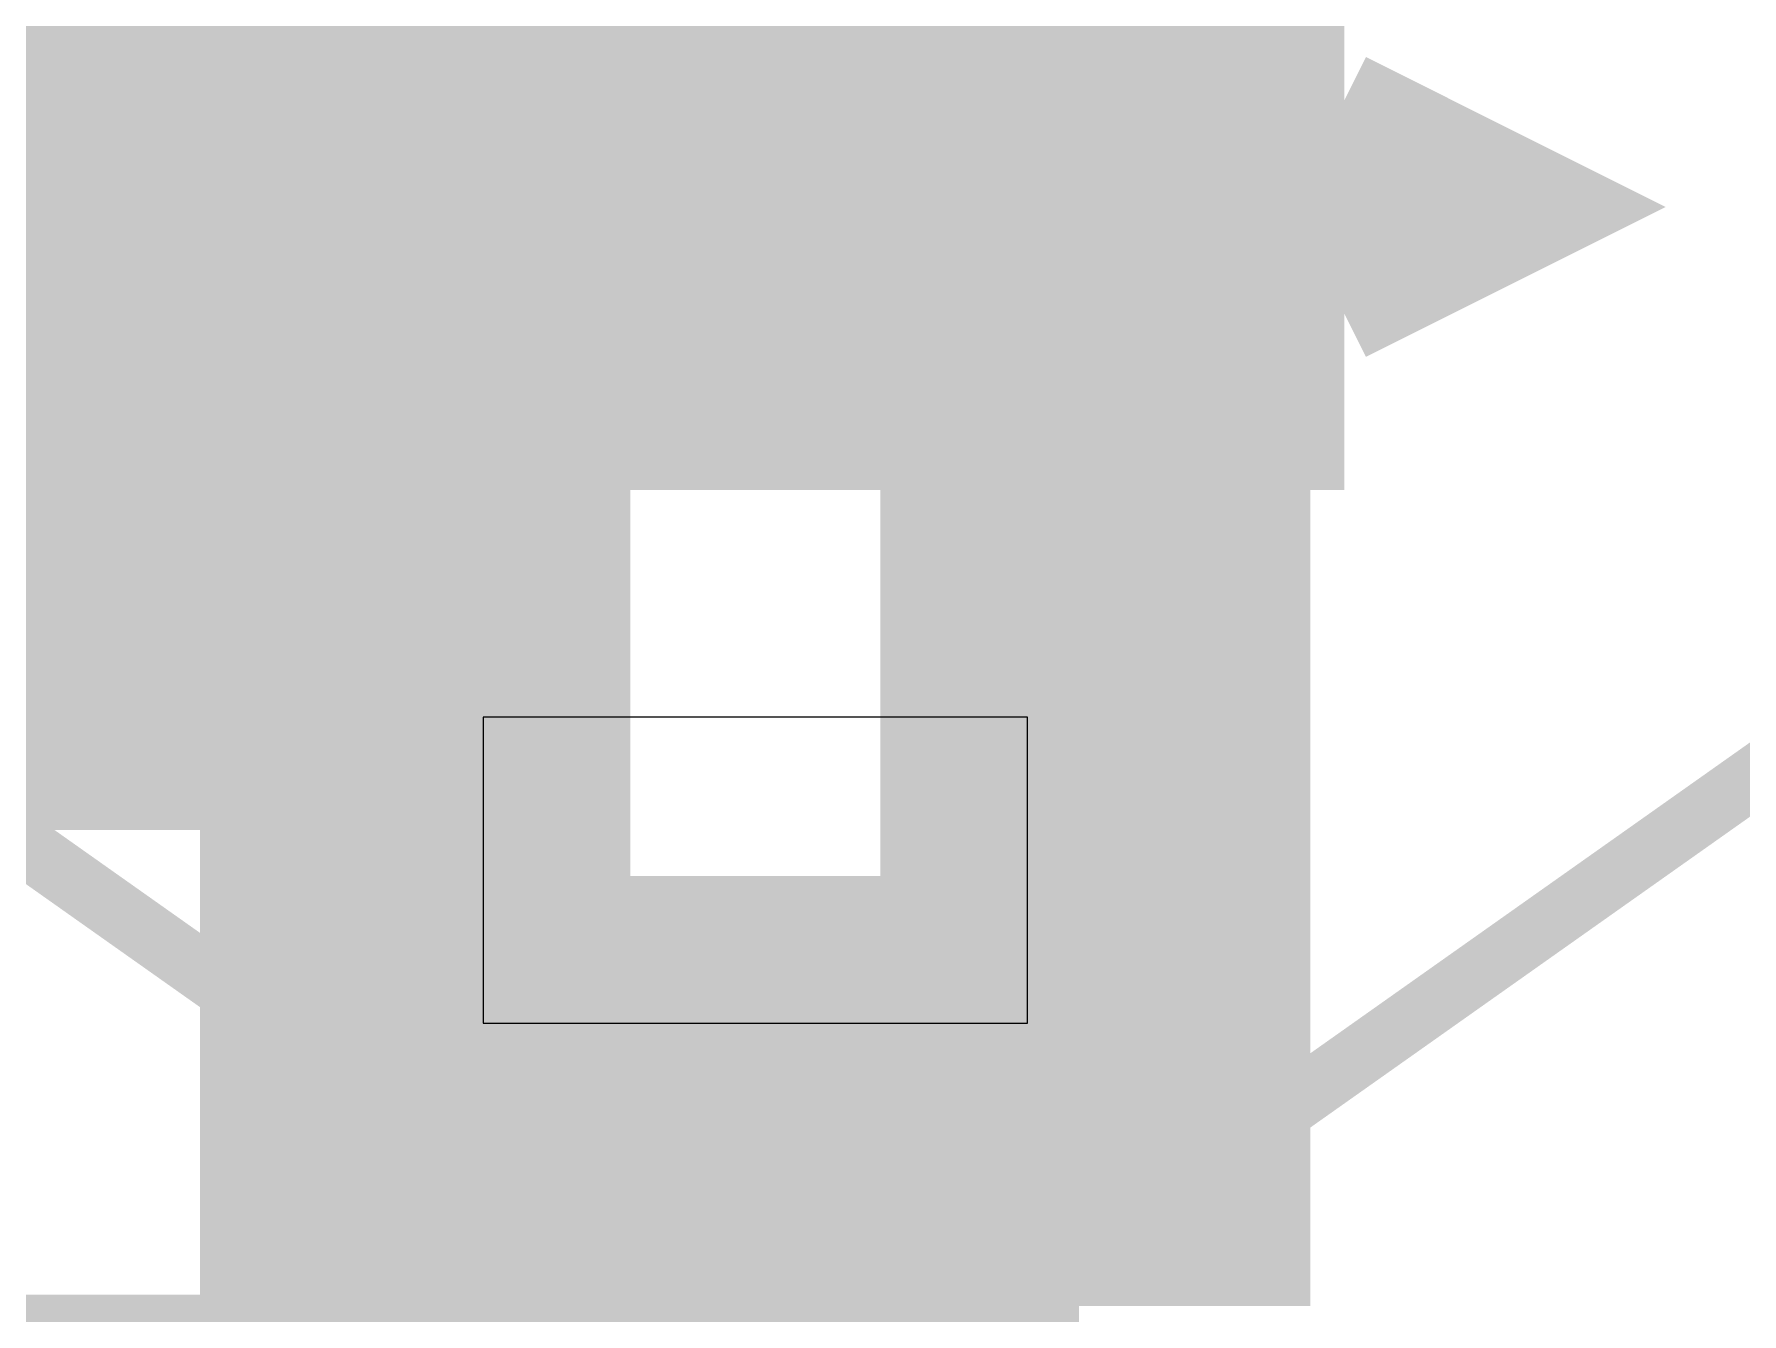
# Model space of a CAD drawing. Header units: millimetres. Extents: x -0.7 to 17.2, y -0.7 to 12.5.
# Drawn here: x 6.411 to 10.344, y 6.097 to 9.045 of the extents above; entities that cross this region are included whole.
import ezdxf

# ---------------------------------------------------------------- set-up
doc = ezdxf.new("R2010")
doc.units = ezdxf.units.MM
for name, color, linetype in [('EQUIPMENT', 7, 'Continuous'), ('FITTINGS', 7, 'Continuous'), ('LEGEND', 7, 'Continuous'), ('PIPING_AIR', 7, 'Continuous'), ('PIPING_PAINT', 7, 'Continuous'), ('TEXT', 7, 'Continuous')]:
    doc.layers.add(name, color=color, linetype=linetype)

msp = doc.modelspace()

# ---------------------------------------------------------------- linework, layer by layer
at = {"color": 7, "lineweight": 0, "const_width": 0.1397}
for points in [[(0, 11.6929), (16.5354, 0)], [(0, 0), (16.5354, 11.6929)], [(0, 11.6929), (16.5354, 0)], [(0, 0), (16.5354, 11.6929)]]:
    msp.add_lwpolyline(points, dxfattribs=at)
at = {"color": 7, "lineweight": 0}
msp.add_lwpolyline([(7.4452, 6.7668), (8.6985, 6.7668), (8.6985, 7.4718), (7.4452, 7.4718), (7.4452, 6.7668)], dxfattribs=at)
at = {"layer": 'EQUIPMENT', "color": 7, "lineweight": 0, "const_width": 0.9905}
for points in [[(5.0562, 7.7068), (6.3095, 7.7068), (6.3095, 8.8034), (5.0562, 8.8034), (5.0562, 7.7068), (5.0562, 7.7068)], [(7.2103, 8.4901), (8.9335, 8.4901), (8.9335, 8.7643), (7.2103, 8.7643), (7.2103, 8.4901), (7.2103, 8.4901)], [(7.2886, 6.6102), (8.8552, 6.6102), (8.8552, 8.4901), (7.2886, 8.4901), (7.2886, 6.6102), (7.2886, 6.6102)]]:
    msp.add_lwpolyline(points, dxfattribs=at)
at = {"layer": 'FITTINGS', "color": 7, "lineweight": 0}
for points, const_width in [([(8.0719, 8.7643), (8.0719, 9.6259)], 0.7075), ([(6.0823, 9.1168), (6.0821, 9.1228), (6.0815, 9.1288), (6.0804, 9.1347), (6.079, 9.1405), (6.0771, 9.1462), (6.0748, 9.1518), (6.0722, 9.1572), (6.0692, 9.1624), (6.0658, 9.1674), (6.0621, 9.1722), (6.0581, 9.1766), (6.0538, 9.1808), (6.0492, 9.1847), (6.0443, 9.1882), (6.0392, 9.1914), (6.0339, 9.1942), (6.0284, 9.1967), (6.0228, 9.1987), (6.017, 9.2004), (6.0111, 9.2016), (6.0051, 9.2025), (5.9991, 9.2029), (5.9931, 9.2029), (5.9871, 9.2025), (5.9812, 9.2016)], 0.849), ([(5.9812, 9.0319), (5.9871, 9.0311), (5.9931, 9.0307), (5.9991, 9.0307), (6.0051, 9.0311), (6.0111, 9.0319), (6.017, 9.0332), (6.0228, 9.0348), (6.0284, 9.0369), (6.0339, 9.0393), (6.0392, 9.0421), (6.0443, 9.0453), (6.0492, 9.0489), (6.0538, 9.0527), (6.0581, 9.0569), (6.0621, 9.0614), (6.0658, 9.0661), (6.0692, 9.0711), (6.0722, 9.0763), (6.0748, 9.0817), (6.0771, 9.0873), (6.079, 9.093), (6.0804, 9.0989), (6.0815, 9.1048), (6.0823, 9.1168)], 0.849), ([(5.6045, 8.1768), (5.7611, 8.2551), (5.6045, 8.3335), (5.6045, 8.1768), (5.6045, 8.1768)], 0.849), ([(9.3644, 8.5293), (9.5993, 8.6468), (9.3644, 8.7643)], 0.5094), ([(8.8552, 8.6468), (9.3644, 8.6468)], 0.5094)]:
    msp.add_lwpolyline(points, dxfattribs=dict(at, const_width=const_width))
at = {"layer": 'LEGEND', "color": 7, "lineweight": 0, "const_width": 0.7075}
msp.add_lwpolyline([(0.6305, 1.6753), (8.4635, 1.6753), (8.4635, 5.7877), (0.6305, 5.7877), (0.6305, 1.6753), (0.6305, 1.6753)], dxfattribs=at)
at = {"layer": 'PIPING_AIR', "color": 7, "lineweight": 0, "const_width": 0.7075}
for points in [[(7.2024, 8.2982), (7.2886, 8.2551), (7.2024, 8.212)], [(6.3095, 8.2551), (7.2886, 8.2551)]]:
    msp.add_lwpolyline(points, dxfattribs=at)
at = {"layer": 'PIPING_PAINT', "color": 7, "lineweight": 0, "const_width": 0.849}
msp.add_lwpolyline([(8.0719, 6.6102), (8.0719, 4.2603)], dxfattribs=at)
at = {"layer": 'TEXT', "color": 7, "lineweight": 0, "const_width": 0.0000000392}
for points in [[(9.7055, 8.6155), (9.7055, 8.6779), (9.7524, 8.6779), (9.7524, 8.6155), (9.7446, 8.6155), (9.7446, 8.671), (9.7134, 8.671), (9.7134, 8.6155), (9.7055, 8.6155)], [(9.815, 8.6155), (9.8055, 8.6155), (9.7773, 8.6471), (9.7773, 8.6155), (9.7694, 8.6155), (9.7694, 8.6779), (9.7773, 8.6779), (9.7773, 8.6476), (9.8048, 8.6779), (9.8137, 8.6779), (9.7866, 8.6475), (9.815, 8.6155)], [(6.5728, 8.4153), (6.5728, 8.4153), (6.5725, 8.4127), (6.5717, 8.4106), (6.5703, 8.4089), (6.5703, 8.4089), (6.5685, 8.4075), (6.5664, 8.4065), (6.564, 8.4058), (6.564, 8.4054), (6.564, 8.4054), (6.5666, 8.4049), (6.569, 8.4039), (6.5712, 8.4025), (6.5712, 8.4025), (6.5728, 8.4007), (6.5739, 8.3983), (6.5742, 8.3953), (6.5742, 8.3953), (6.5737, 8.3918), (6.5723, 8.3887), (6.5701, 8.3861), (6.5701, 8.3861), (6.5667, 8.384), (6.5621, 8.3828), (6.5564, 8.3824), (6.5375, 8.3824), (6.5375, 8.4263), (6.5563, 8.4263), (6.5563, 8.4263), (6.5593, 8.4262), (6.5621, 8.4259), (6.5647, 8.4253), (6.5647, 8.4253), (6.567, 8.4245), (6.569, 8.4233), (6.5706, 8.4219), (6.5706, 8.4219), (6.5718, 8.4201), (6.5726, 8.4179), (6.5728, 8.4153)], [(6.5655, 8.4144), (6.5652, 8.4163), (6.5645, 8.4178), (6.5632, 8.4189), (6.5632, 8.4189), (6.5614, 8.4197), (6.559, 8.4202), (6.5559, 8.4203), (6.5447, 8.4203), (6.5447, 8.4083), (6.5546, 8.4083), (6.5546, 8.4083), (6.5607, 8.409), (6.5643, 8.411), (6.5655, 8.4144)], [(6.6229, 8.4045), (6.6229, 8.4045), (6.6222, 8.3977), (6.6204, 8.3921), (6.6173, 8.3876), (6.6173, 8.3876), (6.6132, 8.3843), (6.6082, 8.3823), (6.6024, 8.3816), (6.6024, 8.3816), (6.5986, 8.3819), (6.5952, 8.3828), (6.592, 8.3843), (6.592, 8.3843), (6.5892, 8.3863), (6.5868, 8.3889), (6.5848, 8.392), (6.5848, 8.392), (6.5834, 8.3957), (6.5825, 8.3998), (6.5822, 8.4045), (6.5822, 8.4045), (6.5828, 8.4112), (6.5847, 8.4168), (6.5877, 8.4213), (6.5877, 8.4213), (6.5918, 8.4245), (6.5968, 8.4265), (6.6026, 8.4272), (6.6026, 8.4272), (6.6064, 8.4269), (6.61, 8.426), (6.6131, 8.4245), (6.6131, 8.4245), (6.616, 8.4225), (6.6183, 8.4199), (6.6203, 8.4168), (6.6203, 8.4168), (6.6217, 8.4132), (6.6226, 8.4091), (6.6229, 8.4045)], [(6.5897, 8.4045), (6.59, 8.3996), (6.591, 8.3955), (6.5927, 8.3921), (6.5927, 8.3921), (6.5952, 8.3896), (6.5985, 8.3881), (6.6025, 8.3876), (6.6025, 8.3876), (6.6066, 8.3881), (6.6098, 8.3896), (6.6123, 8.3921), (6.6123, 8.3921), (6.614, 8.3955), (6.615, 8.3996), (6.6154, 8.4045), (6.6154, 8.4045), (6.615, 8.4093), (6.614, 8.4133), (6.6123, 8.4167), (6.6123, 8.4167), (6.6098, 8.4191), (6.6065, 8.4206), (6.6025, 8.4211), (6.6025, 8.4211), (6.5984, 8.4206), (6.5951, 8.4191), (6.5927, 8.4167), (6.5927, 8.4167), (6.591, 8.4133), (6.59, 8.4093), (6.5897, 8.4045)], [(6.6458, 8.4272), (6.6458, 8.4272), (6.6505, 8.4268), (6.6545, 8.4258), (6.6578, 8.4242), (6.6578, 8.4242), (6.6603, 8.4219), (6.6618, 8.419), (6.6623, 8.4156), (6.6623, 8.4156), (6.662, 8.4131), (6.6613, 8.411), (6.6601, 8.4092), (6.6601, 8.4092), (6.6584, 8.4078), (6.6564, 8.4067), (6.654, 8.4059), (6.654, 8.4055), (6.654, 8.4055), (6.6557, 8.405), (6.6573, 8.4043), (6.6588, 8.4035), (6.6588, 8.4035), (6.6602, 8.4025), (6.6614, 8.4014), (6.6624, 8.4), (6.6624, 8.4), (6.6631, 8.3985), (6.6636, 8.3966), (6.6637, 8.3945), (6.6637, 8.3945), (6.6632, 8.3911), (6.6617, 8.388), (6.6592, 8.3853), (6.6592, 8.3853), (6.6556, 8.3833), (6.6509, 8.382), (6.645, 8.3816), (6.645, 8.3816), (6.6419, 8.3817), (6.639, 8.3819), (6.6364, 8.3824), (6.6364, 8.3824), (6.6339, 8.383), (6.6318, 8.3837), (6.63, 8.3845), (6.63, 8.3909), (6.63, 8.3909), (6.6319, 8.3901), (6.6341, 8.3893), (6.6366, 8.3886), (6.6366, 8.3886), (6.6392, 8.388), (6.642, 8.3876), (6.6449, 8.3875), (6.6449, 8.3875), (6.648, 8.3877), (6.6508, 8.3882), (6.6532, 8.3892), (6.6532, 8.3892), (6.6551, 8.3906), (6.6562, 8.3925), (6.6566, 8.395), (6.6566, 8.395), (6.6552, 8.3991), (6.651, 8.4015), (6.6441, 8.4023), (6.6382, 8.4023), (6.6382, 8.4082), (6.6429, 8.4082), (6.6429, 8.4082), (6.6464, 8.4084), (6.6495, 8.4089), (6.652, 8.4097), (6.652, 8.4097), (6.6539, 8.411), (6.655, 8.4127), (6.6554, 8.415), (6.6554, 8.415), (6.6551, 8.4169), (6.6542, 8.4184), (6.6528, 8.4196), (6.6528, 8.4196), (6.6508, 8.4205), (6.6484, 8.421), (6.6454, 8.4212), (6.6454, 8.4212), (6.6431, 8.4211), (6.641, 8.4209), (6.639, 8.4205), (6.639, 8.4205), (6.6371, 8.4199), (6.6351, 8.4192), (6.633, 8.4184), (6.6305, 8.4241), (6.6305, 8.4241), (6.6352, 8.4258), (6.6403, 8.4268), (6.6458, 8.4272)], [(6.707, 8.4263), (6.707, 8.3885), (6.7134, 8.3885), (6.7134, 8.3672), (6.7064, 8.3672), (6.7064, 8.3824), (6.6759, 8.3824), (6.6759, 8.3672), (6.669, 8.3672), (6.669, 8.3885), (6.6725, 8.3885), (6.6725, 8.3885), (6.676, 8.3939), (6.6788, 8.3998), (6.681, 8.4062), (6.681, 8.4062), (6.6826, 8.4129), (6.6835, 8.4196), (6.6839, 8.4263), (6.707, 8.4263)], [(6.6903, 8.4207), (6.6899, 8.4169), (6.6894, 8.4131), (6.6886, 8.4092), (6.6886, 8.4092), (6.6876, 8.4053), (6.6864, 8.4015), (6.685, 8.3978), (6.685, 8.3978), (6.6835, 8.3944), (6.6818, 8.3913), (6.68, 8.3885), (6.7, 8.3885), (6.7, 8.4207), (6.6903, 8.4207)], [(6.7151, 8.4263), (6.7228, 8.4263), (6.7323, 8.4013), (6.7323, 8.4013), (6.7331, 8.3992), (6.7339, 8.3971), (6.7345, 8.3951), (6.7345, 8.3951), (6.7351, 8.3931), (6.7356, 8.3912), (6.736, 8.3894), (6.7363, 8.3894), (6.7363, 8.3894), (6.7367, 8.3909), (6.7372, 8.3927), (6.7379, 8.3948), (6.7379, 8.3948), (6.7386, 8.397), (6.7394, 8.3992), (6.7401, 8.4014), (6.749, 8.4263), (6.7568, 8.4263), (6.7379, 8.3764), (6.7379, 8.3764), (6.7362, 8.3725), (6.7342, 8.3692), (6.732, 8.3664), (6.732, 8.3664), (6.7292, 8.3644), (6.7259, 8.3632), (6.7219, 8.3628), (6.7219, 8.3628), (6.7207, 8.3628), (6.7195, 8.3628), (6.7185, 8.363), (6.7185, 8.363), (6.7175, 8.3631), (6.7167, 8.3633), (6.7159, 8.3634), (6.7159, 8.3691), (6.7159, 8.3691), (6.7166, 8.369), (6.7173, 8.3689), (6.7181, 8.3688), (6.7181, 8.3688), (6.719, 8.3687), (6.7199, 8.3687), (6.7208, 8.3687), (6.7208, 8.3687), (6.7231, 8.3689), (6.7252, 8.3696), (6.7269, 8.3708), (6.7269, 8.3708), (6.7283, 8.3724), (6.7295, 8.3742), (6.7305, 8.3764), (6.7328, 8.3823), (6.7151, 8.4263)], [(6.7742, 8.4049), (6.759, 8.4263), (6.7672, 8.4263), (6.7785, 8.4098), (6.7898, 8.4263), (6.7979, 8.4263), (6.7827, 8.4049), (6.7987, 8.3824), (6.7905, 8.3824), (6.7785, 8.4), (6.7664, 8.3824), (6.7583, 8.3824), (6.7742, 8.4049)], [(6.8638, 8.4153), (6.8638, 8.4153), (6.8635, 8.4127), (6.8627, 8.4106), (6.8613, 8.4089), (6.8613, 8.4089), (6.8595, 8.4075), (6.8574, 8.4065), (6.855, 8.4058), (6.855, 8.4054), (6.855, 8.4054), (6.8576, 8.4049), (6.86, 8.4039), (6.8621, 8.4025), (6.8621, 8.4025), (6.8638, 8.4007), (6.8648, 8.3983), (6.8651, 8.3953), (6.8651, 8.3953), (6.8647, 8.3918), (6.8633, 8.3887), (6.861, 8.3861), (6.861, 8.3861), (6.8577, 8.384), (6.8531, 8.3828), (6.8474, 8.3824), (6.8284, 8.3824), (6.8284, 8.4263), (6.8473, 8.4263), (6.8473, 8.4263), (6.8503, 8.4262), (6.8531, 8.4259), (6.8557, 8.4253), (6.8557, 8.4253), (6.858, 8.4245), (6.86, 8.4233), (6.8616, 8.4219), (6.8616, 8.4219), (6.8628, 8.4201), (6.8635, 8.4179), (6.8638, 8.4153)], [(6.8565, 8.4144), (6.8562, 8.4163), (6.8555, 8.4178), (6.8542, 8.4189), (6.8542, 8.4189), (6.8524, 8.4197), (6.8499, 8.4202), (6.8469, 8.4203), (6.8356, 8.4203), (6.8356, 8.4083), (6.8456, 8.4083), (6.8456, 8.4083), (6.8516, 8.409), (6.8552, 8.411), (6.8565, 8.4144)], [(6.8946, 8.4088), (6.8946, 8.4088), (6.8951, 8.4177), (6.8966, 8.4252), (6.899, 8.4313), (6.899, 8.4313), (6.9025, 8.436), (6.9071, 8.4394), (6.913, 8.4414), (6.913, 8.4414), (6.9165, 8.4422), (6.92, 8.4428), (6.9234, 8.4435), (6.9234, 8.4435), (6.9267, 8.444), (6.9299, 8.4446), (6.9329, 8.4451), (6.9341, 8.4388), (6.9341, 8.4388), (6.9321, 8.4385), (6.93, 8.4382), (6.9277, 8.4378), (6.9277, 8.4378), (6.9253, 8.4374), (6.9229, 8.437), (6.9205, 8.4365), (6.9205, 8.4365), (6.9183, 8.4361), (6.9163, 8.4357), (6.9145, 8.4354), (6.9145, 8.4354), (6.9112, 8.4342), (6.9084, 8.4324), (6.906, 8.4298), (6.906, 8.4298), (6.9043, 8.4264), (6.9031, 8.4218), (6.9025, 8.4162), (6.903, 8.4162), (6.903, 8.4162), (6.9039, 8.4172), (6.9049, 8.4183), (6.9062, 8.4194), (6.9062, 8.4194), (6.9076, 8.4204), (6.9092, 8.4213), (6.911, 8.4222), (6.911, 8.4222), (6.913, 8.4228), (6.9151, 8.4232), (6.9174, 8.4233), (6.9174, 8.4233), (6.9226, 8.4227), (6.9269, 8.4209), (6.9303, 8.4178), (6.9303, 8.4178), (6.9327, 8.4138), (6.9342, 8.409), (6.9346, 8.4036), (6.9346, 8.4036), (6.9344, 8.399), (6.9335, 8.3949), (6.9321, 8.3914), (6.9321, 8.3914), (6.9302, 8.3884), (6.9278, 8.3859), (6.925, 8.384), (6.925, 8.384), (6.9219, 8.3827), (6.9184, 8.3819), (6.9146, 8.3816), (6.9146, 8.3816), (6.9089, 8.3824), (6.9041, 8.3847), (6.9001, 8.3886), (6.9001, 8.3886), (6.8971, 8.3939), (6.8952, 8.4007), (6.8946, 8.4088)], [(6.9151, 8.3876), (6.9185, 8.388), (6.9213, 8.3891), (6.9237, 8.391), (6.9237, 8.391), (6.9256, 8.3939), (6.9266, 8.3978), (6.927, 8.4028), (6.927, 8.4028), (6.9267, 8.407), (6.9259, 8.4105), (6.9245, 8.4134), (6.9245, 8.4134), (6.9225, 8.4156), (6.9197, 8.4169), (6.9163, 8.4173), (6.9163, 8.4173), (6.9139, 8.4172), (6.9118, 8.4166), (6.9097, 8.4157), (6.9097, 8.4157), (6.9079, 8.4146), (6.9062, 8.4134), (6.9048, 8.4121), (6.9048, 8.4121), (6.9036, 8.4108), (6.9027, 8.4096), (6.902, 8.4086), (6.902, 8.4086), (6.9021, 8.406), (6.9023, 8.4034), (6.9026, 8.4009), (6.9026, 8.4009), (6.9031, 8.3984), (6.9037, 8.3962), (6.9046, 8.3941), (6.9046, 8.3941), (6.9057, 8.3922), (6.907, 8.3907), (6.9086, 8.3893), (6.9086, 8.3893), (6.9105, 8.3884), (6.9127, 8.3878), (6.9151, 8.3876)], [(6.9626, 8.4271), (6.9626, 8.4271), (6.9675, 8.4267), (6.9715, 8.4255), (6.9745, 8.4236), (6.9745, 8.4236), (6.9767, 8.4207), (6.9779, 8.417), (6.9784, 8.4123), (6.9784, 8.3824), (6.9731, 8.3824), (6.9717, 8.3886), (6.9714, 8.3886), (6.9714, 8.3886), (6.9695, 8.3865), (6.9675, 8.3847), (6.9654, 8.3833), (6.9654, 8.3833), (6.963, 8.3824), (6.9601, 8.3818), (6.9567, 8.3816), (6.9567, 8.3816), (6.9529, 8.382), (6.9496, 8.383), (6.9467, 8.3848), (6.9467, 8.3848), (6.9446, 8.3873), (6.9432, 8.3905), (6.9428, 8.3946), (6.9428, 8.3946), (6.9434, 8.3987), (6.9451, 8.402), (6.948, 8.4047), (6.948, 8.4047), (6.952, 8.4068), (6.9573, 8.4081), (6.9639, 8.4086), (6.9713, 8.4089), (6.9713, 8.4115), (6.9713, 8.4115), (6.9711, 8.4148), (6.9703, 8.4173), (6.9689, 8.4191), (6.9689, 8.4191), (6.9671, 8.4203), (6.9649, 8.421), (6.9622, 8.4213), (6.9622, 8.4213), (6.96, 8.4211), (6.9578, 8.4208), (6.9557, 8.4202), (6.9557, 8.4202), (6.9536, 8.4195), (6.9517, 8.4187), (6.9499, 8.4179), (6.9476, 8.4233), (6.9476, 8.4233), (6.9497, 8.4243), (6.9519, 8.4252), (6.9545, 8.426), (6.9545, 8.426), (6.9571, 8.4266), (6.9598, 8.4269), (6.9626, 8.4271)], [(7.018, 8.4263), (7.0258, 8.4263), (7.0071, 8.4052), (7.0274, 8.3824), (7.019, 8.3824), (6.9992, 8.4047), (6.9992, 8.3824), (6.992, 8.3824), (6.992, 8.4263), (6.9992, 8.4263), (6.9992, 8.405), (7.018, 8.4263)], [(6.5667, 8.3953), (6.5664, 8.3976), (6.5655, 8.3994), (6.5639, 8.4007), (6.5639, 8.4007), (6.5616, 8.4016), (6.5588, 8.4021), (6.5554, 8.4023), (6.5447, 8.4023), (6.5447, 8.3882), (6.5556, 8.3882), (6.5556, 8.3882), (6.5589, 8.3884), (6.5617, 8.3889), (6.5639, 8.3898), (6.5639, 8.3898), (6.5655, 8.3911), (6.5664, 8.393), (6.5667, 8.3953)], [(6.8577, 8.3953), (6.8574, 8.3976), (6.8564, 8.3994), (6.8548, 8.4007), (6.8548, 8.4007), (6.8526, 8.4016), (6.8498, 8.4021), (6.8464, 8.4023), (6.8356, 8.4023), (6.8356, 8.3882), (6.8465, 8.3882), (6.8465, 8.3882), (6.8499, 8.3884), (6.8526, 8.3889), (6.8548, 8.3898), (6.8548, 8.3898), (6.8564, 8.3911), (6.8574, 8.393), (6.8577, 8.3953)], [(6.9648, 8.4036), (6.9599, 8.4032), (6.9561, 8.4023), (6.9534, 8.401), (6.9534, 8.401), (6.9517, 8.3993), (6.9506, 8.3971), (6.9503, 8.3945), (6.9503, 8.3945), (6.9505, 8.3923), (6.9513, 8.3905), (6.9525, 8.3891), (6.9525, 8.3891), (6.9542, 8.3882), (6.9561, 8.3876), (6.9583, 8.3874), (6.9583, 8.3874), (6.9618, 8.3878), (6.9649, 8.3888), (6.9676, 8.3905), (6.9676, 8.3905), (6.9696, 8.3929), (6.9708, 8.3961), (6.9712, 8.3999), (6.9712, 8.4039), (6.9648, 8.4036)], [(7.5179, 6.1833), (7.509, 6.1833), (7.509, 6.2457), (7.4868, 6.2457), (7.4868, 6.2457), (7.4862, 6.2408), (7.4856, 6.2357), (7.4849, 6.2304), (7.4849, 6.2304), (7.4841, 6.2252), (7.4834, 6.2201), (7.4827, 6.2151), (7.4827, 6.2151), (7.482, 6.2105), (7.4813, 6.2064), (7.4805, 6.2027), (7.4805, 6.2027), (7.4796, 6.1986), (7.4786, 6.1948), (7.4774, 6.1915), (7.4774, 6.1915), (7.476, 6.1887), (7.4743, 6.1864), (7.4724, 6.1846), (7.4724, 6.1846), (7.4701, 6.1832), (7.4674, 6.1825), (7.4643, 6.1822), (7.4643, 6.1822), (7.4632, 6.1822), (7.4621, 6.1824), (7.4609, 6.1825), (7.4609, 6.1825), (7.4598, 6.1828), (7.4588, 6.1831), (7.4579, 6.1834), (7.4579, 6.1908), (7.4579, 6.1908), (7.4587, 6.1904), (7.4595, 6.1902), (7.4604, 6.1899), (7.4604, 6.1899), (7.4613, 6.1897), (7.4623, 6.1896), (7.4633, 6.1896), (7.4633, 6.1896), (7.4652, 6.1898), (7.4667, 6.1906), (7.468, 6.192), (7.468, 6.192), (7.4691, 6.1937), (7.47, 6.1957), (7.4707, 6.198), (7.4707, 6.198), (7.4713, 6.2004), (7.4719, 6.2027), (7.4724, 6.2051), (7.4724, 6.2051), (7.4729, 6.208), (7.4736, 6.2116), (7.4743, 6.2161), (7.4743, 6.2161), (7.4751, 6.2212), (7.4759, 6.2268), (7.4767, 6.2329), (7.4767, 6.2329), (7.4776, 6.2395), (7.4785, 6.2464), (7.4795, 6.2535), (7.5179, 6.2535), (7.5179, 6.1833)], [(8.4821, 6.2578), (8.4821, 6.2578), (8.4813, 6.2533), (8.4796, 6.2496), (8.4772, 6.2467), (8.4772, 6.2467), (8.4738, 6.2445), (8.4692, 6.2433), (8.4636, 6.2429), (8.4636, 6.2429), (8.4578, 6.2433), (8.4532, 6.2445), (8.4499, 6.2466), (8.4499, 6.2466), (8.4477, 6.2495), (8.4462, 6.2532), (8.4455, 6.2578), (8.4535, 6.2578), (8.4535, 6.2578), (8.4541, 6.2547), (8.455, 6.2523), (8.4563, 6.2507), (8.4563, 6.2507), (8.4582, 6.2497), (8.4607, 6.2491), (8.4638, 6.2489), (8.4638, 6.2489), (8.4666, 6.2491), (8.4689, 6.2497), (8.4709, 6.2508), (8.4709, 6.2508), (8.4724, 6.2524), (8.4734, 6.2548), (8.474, 6.2578), (8.4821, 6.2578)], [(8.5255, 6.2149), (8.5255, 6.2149), (8.5261, 6.2256), (8.5278, 6.2346), (8.5307, 6.2419), (8.5307, 6.2419), (8.5349, 6.2476), (8.5405, 6.2516), (8.5475, 6.2541), (8.5475, 6.2541), (8.5518, 6.255), (8.5559, 6.2558), (8.56, 6.2565), (8.56, 6.2565), (8.564, 6.2572), (8.5678, 6.2579), (8.5714, 6.2585), (8.5729, 6.2509), (8.5729, 6.2509), (8.5705, 6.2506), (8.5679, 6.2502), (8.5651, 6.2497), (8.5651, 6.2497), (8.5623, 6.2492), (8.5594, 6.2487), (8.5566, 6.2482), (8.5566, 6.2482), (8.5539, 6.2477), (8.5515, 6.2473), (8.5493, 6.2468), (8.5493, 6.2468), (8.5453, 6.2455), (8.542, 6.2432), (8.5392, 6.2402), (8.5392, 6.2402), (8.537, 6.236), (8.5356, 6.2306), (8.535, 6.2238), (8.5355, 6.2238), (8.5355, 6.2238), (8.5366, 6.2251), (8.5378, 6.2263), (8.5393, 6.2276), (8.5393, 6.2276), (8.541, 6.2289), (8.543, 6.23), (8.5451, 6.231), (8.5451, 6.231), (8.5475, 6.2317), (8.5501, 6.2322), (8.5529, 6.2324), (8.5529, 6.2324), (8.5591, 6.2316), (8.5643, 6.2294), (8.5683, 6.2258), (8.5683, 6.2258), (8.5712, 6.2209), (8.5729, 6.2152), (8.5735, 6.2087), (8.5735, 6.2087), (8.5732, 6.2031), (8.5721, 6.1983), (8.5705, 6.194), (8.5705, 6.194), (8.5682, 6.1904), (8.5653, 6.1875), (8.562, 6.1852), (8.562, 6.1852), (8.5582, 6.1836), (8.554, 6.1826), (8.5494, 6.1823), (8.5494, 6.1823), (8.5426, 6.1832), (8.5368, 6.186), (8.532, 6.1907), (8.532, 6.1907), (8.5284, 6.1971), (8.5262, 6.2052), (8.5255, 6.2149)], [(7.5557, 6.2369), (7.5557, 6.2369), (7.5616, 6.2364), (7.5664, 6.235), (7.57, 6.2326), (7.57, 6.2326), (7.5726, 6.2293), (7.5741, 6.2248), (7.5746, 6.2192), (7.5746, 6.1833), (7.5683, 6.1833), (7.5667, 6.1908), (7.5663, 6.1908), (7.5663, 6.1908), (7.5639, 6.1881), (7.5615, 6.186), (7.559, 6.1844), (7.559, 6.1844), (7.5562, 6.1832), (7.5527, 6.1825), (7.5486, 6.1823), (7.5486, 6.1823), (7.5441, 6.1827), (7.5401, 6.184), (7.5367, 6.1861), (7.5367, 6.1861), (7.534, 6.1891), (7.5325, 6.193), (7.5319, 6.1979), (7.5319, 6.1979), (7.5326, 6.2028), (7.5347, 6.2068), (7.5381, 6.2101), (7.5381, 6.2101), (7.543, 6.2125), (7.5494, 6.2141), (7.5572, 6.2147), (7.5662, 6.215), (7.5662, 6.2182), (7.5662, 6.2182), (7.5658, 6.2221), (7.5649, 6.2252), (7.5633, 6.2273), (7.5633, 6.2273), (7.5611, 6.2287), (7.5585, 6.2296), (7.5553, 6.2299), (7.5553, 6.2299), (7.5525, 6.2297), (7.5499, 6.2293), (7.5474, 6.2287), (7.5474, 6.2287), (7.545, 6.2278), (7.5426, 6.2269), (7.5404, 6.2259), (7.5378, 6.2323), (7.5378, 6.2323), (7.5402, 6.2335), (7.5429, 6.2346), (7.5459, 6.2355), (7.5459, 6.2355), (7.5491, 6.2363), (7.5524, 6.2367), (7.5557, 6.2369)], [(7.6221, 6.236), (7.6316, 6.236), (7.609, 6.2106), (7.6334, 6.1833), (7.6234, 6.1833), (7.5996, 6.21), (7.5996, 6.1833), (7.5909, 6.1833), (7.5909, 6.236), (7.5996, 6.236), (7.5996, 6.2104), (7.6221, 6.236)], [(7.6888, 6.2097), (7.6888, 6.2097), (7.688, 6.2017), (7.6858, 6.1949), (7.6821, 6.1895), (7.6821, 6.1895), (7.6772, 6.1855), (7.6712, 6.1831), (7.6642, 6.1823), (7.6642, 6.1823), (7.6597, 6.1827), (7.6556, 6.1837), (7.6518, 6.1855), (7.6518, 6.1855), (7.6484, 6.188), (7.6455, 6.1911), (7.6432, 6.1948), (7.6432, 6.1948), (7.6414, 6.1992), (7.6404, 6.2042), (7.64, 6.2097), (7.64, 6.2097), (7.6407, 6.2178), (7.6429, 6.2245), (7.6466, 6.2299), (7.6466, 6.2299), (7.6515, 6.2338), (7.6575, 6.2362), (7.6645, 6.237), (7.6645, 6.237), (7.6691, 6.2366), (7.6733, 6.2355), (7.6771, 6.2338), (7.6771, 6.2338), (7.6805, 6.2313), (7.6833, 6.2282), (7.6857, 6.2245), (7.6857, 6.2245), (7.6874, 6.2202), (7.6884, 6.2153), (7.6888, 6.2097)], [(7.649, 6.2097), (7.6494, 6.2039), (7.6506, 6.199), (7.6526, 6.1949), (7.6526, 6.1949), (7.6556, 6.1919), (7.6595, 6.1901), (7.6644, 6.1895), (7.6644, 6.1895), (7.6692, 6.1901), (7.6731, 6.1919), (7.6761, 6.1949), (7.6761, 6.1949), (7.6782, 6.199), (7.6794, 6.2039), (7.6798, 6.2097), (7.6798, 6.2097), (7.6794, 6.2155), (7.6782, 6.2204), (7.6761, 6.2244), (7.6761, 6.2244), (7.6731, 6.2273), (7.6692, 6.2291), (7.6643, 6.2297), (7.6643, 6.2297), (7.6594, 6.2291), (7.6555, 6.2273), (7.6526, 6.2244), (7.6526, 6.2244), (7.6506, 6.2204), (7.6494, 6.2155), (7.649, 6.2097)], [(7.7111, 6.236), (7.7111, 6.2141), (7.7397, 6.2141), (7.7397, 6.236), (7.7484, 6.236), (7.7484, 6.1833), (7.7397, 6.1833), (7.7397, 6.2068), (7.7111, 6.2068), (7.7111, 6.1833), (7.7024, 6.1833), (7.7024, 6.236), (7.7111, 6.236)], [(7.785, 6.2369), (7.785, 6.2369), (7.7909, 6.2364), (7.7957, 6.235), (7.7993, 6.2326), (7.7993, 6.2326), (7.8019, 6.2293), (7.8034, 6.2248), (7.8039, 6.2192), (7.8039, 6.1833), (7.7976, 6.1833), (7.7959, 6.1908), (7.7956, 6.1908), (7.7956, 6.1908), (7.7932, 6.1881), (7.7908, 6.186), (7.7883, 6.1844), (7.7883, 6.1844), (7.7855, 6.1832), (7.782, 6.1825), (7.7779, 6.1823), (7.7779, 6.1823), (7.7733, 6.1827), (7.7694, 6.184), (7.766, 6.1861), (7.766, 6.1861), (7.7633, 6.1891), (7.7618, 6.193), (7.7612, 6.1979), (7.7612, 6.1979), (7.7619, 6.2028), (7.764, 6.2068), (7.7674, 6.2101), (7.7674, 6.2101), (7.7723, 6.2125), (7.7787, 6.2141), (7.7865, 6.2147), (7.7955, 6.215), (7.7955, 6.2182), (7.7955, 6.2182), (7.7951, 6.2221), (7.7942, 6.2252), (7.7926, 6.2273), (7.7926, 6.2273), (7.7904, 6.2287), (7.7878, 6.2296), (7.7845, 6.2299), (7.7845, 6.2299), (7.7818, 6.2297), (7.7792, 6.2293), (7.7767, 6.2287), (7.7767, 6.2287), (7.7742, 6.2278), (7.7719, 6.2269), (7.7697, 6.2259), (7.767, 6.2323), (7.767, 6.2323), (7.7695, 6.2335), (7.7722, 6.2346), (7.7752, 6.2355), (7.7752, 6.2355), (7.7784, 6.2363), (7.7817, 6.2367), (7.785, 6.2369)], [(7.8524, 6.236), (7.8524, 6.2287), (7.8289, 6.2287), (7.8289, 6.1833), (7.8202, 6.1833), (7.8202, 6.236), (7.8524, 6.236)], [(7.8715, 6.236), (7.8715, 6.2141), (7.9001, 6.2141), (7.9001, 6.236), (7.9087, 6.236), (7.9087, 6.1833), (7.9001, 6.1833), (7.9001, 6.2068), (7.8715, 6.2068), (7.8715, 6.1833), (7.8628, 6.1833), (7.8628, 6.236), (7.8715, 6.236)], [(7.9458, 6.237), (7.9458, 6.237), (7.9501, 6.2366), (7.954, 6.2357), (7.9574, 6.234), (7.9574, 6.234), (7.9604, 6.2318), (7.9629, 6.229), (7.9649, 6.2257), (7.9649, 6.2257), (7.9664, 6.2219), (7.9672, 6.2178), (7.9675, 6.2132), (7.9675, 6.208), (7.9314, 6.208), (7.9314, 6.208), (7.932, 6.2025), (7.9336, 6.1979), (7.936, 6.1943), (7.936, 6.1943), (7.9393, 6.1917), (7.9434, 6.1902), (7.9483, 6.1897), (7.9483, 6.1897), (7.9515, 6.1898), (7.9544, 6.1901), (7.9571, 6.1906), (7.9571, 6.1906), (7.9598, 6.1913), (7.9624, 6.1922), (7.9652, 6.1933), (7.9652, 6.1857), (7.9652, 6.1857), (7.9625, 6.1847), (7.9598, 6.1838), (7.9572, 6.1831), (7.9572, 6.1831), (7.9544, 6.1827), (7.9513, 6.1824), (7.9479, 6.1823), (7.9479, 6.1823), (7.9431, 6.1826), (7.9387, 6.1837), (7.9346, 6.1853), (7.9346, 6.1853), (7.9311, 6.1877), (7.9281, 6.1907), (7.9257, 6.1944), (7.9257, 6.1944), (7.9239, 6.1988), (7.9228, 6.2037), (7.9225, 6.2092), (7.9225, 6.2092), (7.9228, 6.2147), (7.9238, 6.2197), (7.9254, 6.2241), (7.9254, 6.2241), (7.9276, 6.2279), (7.9303, 6.2311), (7.9336, 6.2336), (7.9336, 6.2336), (7.9373, 6.2355), (7.9413, 6.2366), (7.9458, 6.237)], [(7.9457, 6.2299), (7.9419, 6.2294), (7.9386, 6.2281), (7.9359, 6.2259), (7.9359, 6.2259), (7.9338, 6.2229), (7.9324, 6.2192), (7.9316, 6.2148), (7.9585, 6.2148), (7.9585, 6.2148), (7.9581, 6.219), (7.957, 6.2226), (7.9553, 6.2257), (7.9553, 6.2257), (7.9529, 6.228), (7.9497, 6.2294), (7.9457, 6.2299)], [(8.0173, 6.2287), (8.0001, 6.2287), (8.0001, 6.1833), (7.9915, 6.1833), (7.9915, 6.2287), (7.9745, 6.2287), (7.9745, 6.236), (8.0173, 6.236), (8.0173, 6.2287)], [(8.0477, 6.2369), (8.0477, 6.2369), (8.0535, 6.2364), (8.0583, 6.235), (8.0619, 6.2326), (8.0619, 6.2326), (8.0645, 6.2293), (8.066, 6.2248), (8.0665, 6.2192), (8.0665, 6.1833), (8.0602, 6.1833), (8.0586, 6.1908), (8.0582, 6.1908), (8.0582, 6.1908), (8.0558, 6.1881), (8.0534, 6.186), (8.0509, 6.1844), (8.0509, 6.1844), (8.0481, 6.1832), (8.0446, 6.1825), (8.0405, 6.1823), (8.0405, 6.1823), (8.036, 6.1827), (8.032, 6.184), (8.0286, 6.1861), (8.0286, 6.1861), (8.026, 6.1891), (8.0244, 6.193), (8.0239, 6.1979), (8.0239, 6.1979), (8.0245, 6.2028), (8.0266, 6.2068), (8.0301, 6.2101), (8.0301, 6.2101), (8.0349, 6.2125), (8.0413, 6.2141), (8.0491, 6.2147), (8.0581, 6.215), (8.0581, 6.2182), (8.0581, 6.2182), (8.0578, 6.2221), (8.0568, 6.2252), (8.0552, 6.2273), (8.0552, 6.2273), (8.0531, 6.2287), (8.0504, 6.2296), (8.0472, 6.2299), (8.0472, 6.2299), (8.0445, 6.2297), (8.0418, 6.2293), (8.0393, 6.2287), (8.0393, 6.2287), (8.0369, 6.2278), (8.0345, 6.2269), (8.0323, 6.2259), (8.0297, 6.2323), (8.0297, 6.2323), (8.0321, 6.2335), (8.0348, 6.2346), (8.0378, 6.2355), (8.0378, 6.2355), (8.041, 6.2363), (8.0443, 6.2367), (8.0477, 6.2369)], [(8.1192, 6.2287), (8.102, 6.2287), (8.102, 6.1833), (8.0935, 6.1833), (8.0935, 6.2287), (8.0765, 6.2287), (8.0765, 6.236), (8.1192, 6.236), (8.1192, 6.2287)], [(8.15, 6.237), (8.15, 6.237), (8.1543, 6.2366), (8.1582, 6.2357), (8.1617, 6.234), (8.1617, 6.234), (8.1647, 6.2318), (8.1671, 6.229), (8.1691, 6.2257), (8.1691, 6.2257), (8.1706, 6.2219), (8.1715, 6.2178), (8.1717, 6.2132), (8.1717, 6.208), (8.1357, 6.208), (8.1357, 6.208), (8.1363, 6.2025), (8.1378, 6.1979), (8.1402, 6.1943), (8.1402, 6.1943), (8.1435, 6.1917), (8.1476, 6.1902), (8.1525, 6.1897), (8.1525, 6.1897), (8.1557, 6.1898), (8.1587, 6.1901), (8.1614, 6.1906), (8.1614, 6.1906), (8.164, 6.1913), (8.1667, 6.1922), (8.1694, 6.1933), (8.1694, 6.1857), (8.1694, 6.1857), (8.1667, 6.1847), (8.164, 6.1838), (8.1614, 6.1831), (8.1614, 6.1831), (8.1586, 6.1827), (8.1555, 6.1824), (8.1521, 6.1823), (8.1521, 6.1823), (8.1473, 6.1826), (8.1429, 6.1837), (8.1389, 6.1853), (8.1389, 6.1853), (8.1353, 6.1877), (8.1323, 6.1907), (8.1299, 6.1944), (8.1299, 6.1944), (8.1281, 6.1988), (8.1271, 6.2037), (8.1267, 6.2092), (8.1267, 6.2092), (8.127, 6.2147), (8.128, 6.2197), (8.1296, 6.2241), (8.1296, 6.2241), (8.1318, 6.2279), (8.1345, 6.2311), (8.1378, 6.2336), (8.1378, 6.2336), (8.1415, 6.2355), (8.1455, 6.2366), (8.15, 6.237)], [(8.1499, 6.2299), (8.1461, 6.2294), (8.1428, 6.2281), (8.1401, 6.2259), (8.1401, 6.2259), (8.1381, 6.2229), (8.1366, 6.2192), (8.1359, 6.2148), (8.1627, 6.2148), (8.1627, 6.2148), (8.1623, 6.219), (8.1613, 6.2226), (8.1596, 6.2257), (8.1596, 6.2257), (8.1571, 6.228), (8.1539, 6.2294), (8.1499, 6.2299)], [(8.2252, 6.1833), (8.2165, 6.1833), (8.2165, 6.2288), (8.2009, 6.2288), (8.2009, 6.2288), (8.2, 6.2184), (8.1988, 6.2095), (8.1974, 6.202), (8.1974, 6.202), (8.1957, 6.1958), (8.1937, 6.1909), (8.1914, 6.1872), (8.1914, 6.1872), (8.1887, 6.1847), (8.1856, 6.1831), (8.182, 6.1826), (8.182, 6.1826), (8.1811, 6.1826), (8.1803, 6.1827), (8.1795, 6.1827), (8.1795, 6.1827), (8.1787, 6.1829), (8.178, 6.183), (8.1774, 6.1833), (8.1774, 6.1898), (8.1774, 6.1898), (8.1779, 6.1897), (8.1783, 6.1896), (8.1787, 6.1895), (8.1787, 6.1895), (8.1792, 6.1894), (8.1796, 6.1894), (8.1801, 6.1894), (8.1801, 6.1894), (8.1834, 6.1906), (8.1862, 6.1944), (8.1886, 6.2007), (8.1886, 6.2007), (8.1906, 6.2096), (8.1922, 6.2214), (8.1935, 6.236), (8.2252, 6.236), (8.2252, 6.1833)], [(8.2662, 6.2144), (8.2662, 6.2144), (8.2776, 6.2127), (8.2845, 6.2077), (8.2868, 6.1994), (8.2868, 6.1994), (8.2862, 6.1948), (8.2845, 6.1909), (8.2818, 6.1877), (8.2818, 6.1877), (8.2778, 6.1852), (8.2725, 6.1838), (8.2658, 6.1833), (8.2419, 6.1833), (8.2419, 6.236), (8.2506, 6.236), (8.2506, 6.2143), (8.2662, 6.2144)], [(8.309, 6.236), (8.309, 6.2141), (8.3376, 6.2141), (8.3376, 6.236), (8.3463, 6.236), (8.3463, 6.1833), (8.3376, 6.1833), (8.3376, 6.2068), (8.309, 6.2068), (8.309, 6.1833), (8.3003, 6.1833), (8.3003, 6.236), (8.309, 6.236)], [(8.363, 6.1833), (8.363, 6.236), (8.3716, 6.236), (8.3716, 6.2143), (8.3853, 6.2143), (8.3853, 6.2143), (8.3915, 6.2139), (8.3966, 6.2127), (8.4004, 6.2106), (8.4004, 6.2106), (8.4032, 6.2077), (8.4048, 6.204), (8.4054, 6.1994), (8.4054, 6.1994), (8.4048, 6.1948), (8.4032, 6.1909), (8.4005, 6.1877), (8.4005, 6.1877), (8.3967, 6.1852), (8.3915, 6.1838), (8.3849, 6.1833), (8.363, 6.1833)], [(8.4141, 6.236), (8.4228, 6.236), (8.4228, 6.1833), (8.4141, 6.1833)], [(8.4476, 6.2038), (8.4476, 6.2029), (8.4476, 6.2017), (8.4475, 6.2003), (8.4475, 6.2003), (8.4475, 6.1987), (8.4474, 6.1971), (8.4473, 6.1956), (8.4473, 6.1956), (8.4472, 6.1941), (8.4471, 6.1929), (8.447, 6.1918), (8.4753, 6.236), (8.4859, 6.236), (8.4859, 6.1833), (8.4778, 6.1833), (8.4778, 6.2143), (8.4778, 6.2143), (8.4778, 6.2155), (8.4778, 6.2169), (8.4779, 6.2185), (8.4779, 6.2185), (8.4779, 6.2202), (8.478, 6.2219), (8.478, 6.2235), (8.478, 6.2235), (8.4781, 6.2251), (8.4781, 6.2263), (8.4782, 6.2273), (8.4502, 6.1833), (8.4395, 6.1833), (8.4395, 6.236), (8.4476, 6.236), (8.4476, 6.2038)], [(8.5501, 6.1895), (8.5541, 6.1899), (8.5575, 6.1913), (8.5604, 6.1936), (8.5604, 6.1936), (8.5626, 6.197), (8.5639, 6.2017), (8.5644, 6.2078), (8.5644, 6.2078), (8.564, 6.2128), (8.563, 6.217), (8.5614, 6.2205), (8.5614, 6.2205), (8.5589, 6.2231), (8.5556, 6.2247), (8.5515, 6.2252), (8.5515, 6.2252), (8.5487, 6.225), (8.5461, 6.2243), (8.5436, 6.2233), (8.5436, 6.2233), (8.5414, 6.2219), (8.5394, 6.2205), (8.5377, 6.2189), (8.5377, 6.2189), (8.5363, 6.2173), (8.5352, 6.216), (8.5344, 6.2148), (8.5344, 6.2148), (8.5344, 6.2116), (8.5347, 6.2085), (8.5351, 6.2054), (8.5351, 6.2054), (8.5356, 6.2025), (8.5364, 6.1998), (8.5375, 6.1973), (8.5375, 6.1973), (8.5388, 6.1951), (8.5404, 6.1932), (8.5423, 6.1916), (8.5423, 6.1916), (8.5445, 6.1904), (8.5471, 6.1897), (8.5501, 6.1895)], [(8.6071, 6.2369), (8.6071, 6.2369), (8.613, 6.2364), (8.6177, 6.235), (8.6214, 6.2326), (8.6214, 6.2326), (8.6239, 6.2293), (8.6255, 6.2248), (8.626, 6.2192), (8.626, 6.1833), (8.6197, 6.1833), (8.618, 6.1908), (8.6176, 6.1908), (8.6176, 6.1908), (8.6153, 6.1881), (8.6129, 6.186), (8.6104, 6.1844), (8.6104, 6.1844), (8.6076, 6.1832), (8.6041, 6.1825), (8.5999, 6.1823), (8.5999, 6.1823), (8.5954, 6.1827), (8.5915, 6.184), (8.588, 6.1861), (8.588, 6.1861), (8.5854, 6.1891), (8.5838, 6.193), (8.5833, 6.1979), (8.5833, 6.1979), (8.584, 6.2028), (8.5861, 6.2068), (8.5895, 6.2101), (8.5895, 6.2101), (8.5944, 6.2125), (8.6007, 6.2141), (8.6086, 6.2147), (8.6175, 6.215), (8.6175, 6.2182), (8.6175, 6.2182), (8.6172, 6.2221), (8.6163, 6.2252), (8.6147, 6.2273), (8.6147, 6.2273), (8.6125, 6.2287), (8.6098, 6.2296), (8.6066, 6.2299), (8.6066, 6.2299), (8.6039, 6.2297), (8.6013, 6.2293), (8.5988, 6.2287), (8.5988, 6.2287), (8.5963, 6.2278), (8.594, 6.2269), (8.5918, 6.2259), (8.5891, 6.2323), (8.5891, 6.2323), (8.5916, 6.2335), (8.5943, 6.2346), (8.5973, 6.2355), (8.5973, 6.2355), (8.6005, 6.2363), (8.6038, 6.2367), (8.6071, 6.2369)], [(8.6735, 6.236), (8.6829, 6.236), (8.6604, 6.2106), (8.6848, 6.1833), (8.6748, 6.1833), (8.651, 6.21), (8.651, 6.1833), (8.6423, 6.1833), (8.6423, 6.236), (8.651, 6.236), (8.651, 6.2104), (8.6735, 6.236)], [(7.5583, 6.2087), (7.5524, 6.2082), (7.5479, 6.2072), (7.5447, 6.2056), (7.5447, 6.2056), (7.5426, 6.2035), (7.5413, 6.2009), (7.5409, 6.1978), (7.5409, 6.1978), (7.5412, 6.1951), (7.5421, 6.193), (7.5436, 6.1913), (7.5436, 6.1913), (7.5456, 6.1902), (7.5479, 6.1895), (7.5505, 6.1893), (7.5505, 6.1893), (7.5547, 6.1897), (7.5584, 6.1909), (7.5616, 6.193), (7.5616, 6.193), (7.5641, 6.1959), (7.5656, 6.1997), (7.5661, 6.2043), (7.5661, 6.209), (7.5583, 6.2087)], [(7.7876, 6.2087), (7.7817, 6.2082), (7.7772, 6.2072), (7.774, 6.2056), (7.774, 6.2056), (7.7719, 6.2035), (7.7706, 6.2009), (7.7702, 6.1978), (7.7702, 6.1978), (7.7705, 6.1951), (7.7714, 6.193), (7.7729, 6.1913), (7.7729, 6.1913), (7.7749, 6.1902), (7.7772, 6.1895), (7.7798, 6.1893), (7.7798, 6.1893), (7.784, 6.1897), (7.7877, 6.1909), (7.7909, 6.193), (7.7909, 6.193), (7.7934, 6.1959), (7.7949, 6.1997), (7.7954, 6.2043), (7.7954, 6.209), (7.7876, 6.2087)], [(8.0502, 6.2087), (8.0443, 6.2082), (8.0398, 6.2072), (8.0366, 6.2056), (8.0366, 6.2056), (8.0345, 6.2035), (8.0332, 6.2009), (8.0328, 6.1978), (8.0328, 6.1978), (8.0331, 6.1951), (8.034, 6.193), (8.0355, 6.1913), (8.0355, 6.1913), (8.0375, 6.1902), (8.0398, 6.1895), (8.0424, 6.1893), (8.0424, 6.1893), (8.0466, 6.1897), (8.0504, 6.1909), (8.0536, 6.193), (8.0536, 6.193), (8.056, 6.1959), (8.0575, 6.1997), (8.058, 6.2043), (8.058, 6.209), (8.0502, 6.2087)], [(8.2781, 6.1989), (8.2777, 6.2018), (8.2766, 6.204), (8.2747, 6.2055), (8.2747, 6.2055), (8.2722, 6.2064), (8.269, 6.207), (8.2652, 6.2072), (8.2506, 6.2072), (8.2506, 6.1903), (8.2654, 6.1903), (8.2654, 6.1903), (8.2689, 6.1905), (8.2719, 6.1911), (8.2745, 6.1922), (8.2745, 6.1922), (8.2765, 6.1938), (8.2777, 6.1961), (8.2781, 6.1989)], [(8.3841, 6.1903), (8.3876, 6.1905), (8.3907, 6.1911), (8.3933, 6.1922), (8.3933, 6.1922), (8.3952, 6.1938), (8.3964, 6.196), (8.3968, 6.1989), (8.3968, 6.1989), (8.3964, 6.2018), (8.3954, 6.204), (8.3936, 6.2055), (8.3936, 6.2055), (8.3911, 6.2064), (8.388, 6.207), (8.3842, 6.2072), (8.3716, 6.2072), (8.3716, 6.1903), (8.3841, 6.1903)], [(8.6097, 6.2087), (8.6038, 6.2082), (8.5992, 6.2072), (8.5961, 6.2056), (8.5961, 6.2056), (8.5939, 6.2035), (8.5927, 6.2009), (8.5923, 6.1978), (8.5923, 6.1978), (8.5926, 6.1951), (8.5935, 6.193), (8.595, 6.1913), (8.595, 6.1913), (8.5969, 6.1902), (8.5993, 6.1895), (8.6019, 6.1893), (8.6019, 6.1893), (8.6061, 6.1897), (8.6098, 6.1909), (8.613, 6.193), (8.613, 6.193), (8.6155, 6.1959), (8.6169, 6.1997), (8.6174, 6.2043), (8.6174, 6.209), (8.6097, 6.2087)]]:
    msp.add_lwpolyline(points, dxfattribs=at)

doc.saveas('drawing.dxf')
